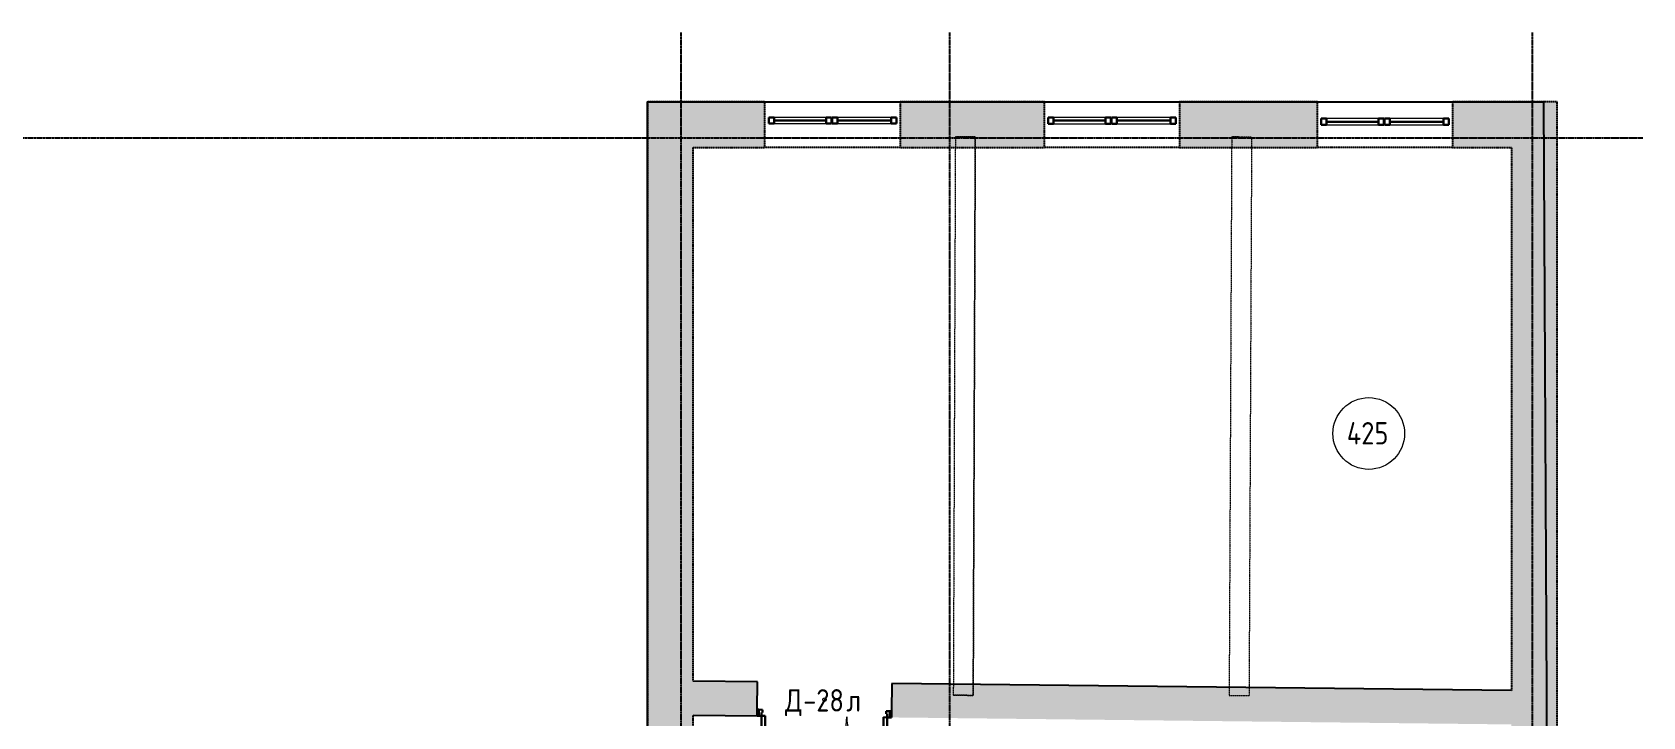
# Model space of a CAD drawing. Header units: millimetres. Extents: x -129048 to 476301, y -5853 to 215316.
# Drawn here: x 361922 to 379896, y 37044 to 44685 of the extents above; entities that cross this region are included whole.
import ezdxf

# ---------------------------------------------------------------- set-up
doc = ezdxf.new("R2010")
doc.units = ezdxf.units.MM
for name, pattern in [('ADSK_Линия сетки', [25, 20, -2.5, 0, -2.5]), ('ADSK_Сверху', [4.5, 3, -1.5]), ('ADSK_Снесено', [4.5, 3, -1.5])]:
    doc.linetypes.add(name, pattern=pattern)
for name, color, linetype, lineweight, true_color in [('_ Окна', 5, 'Continuous', 30, 0x0000ff), ('Стены внутренние', 5, 'Continuous', 18, 0x0000ff), ('Стены наружные', 1, 'ADSK_Снесено', 18, 0xff0000)]:
    doc.layers.add(name, color=color, linetype=linetype, lineweight=lineweight, true_color=true_color)
for name, color, linetype, lineweight in [('Двери', 251, 'Continuous', 18), ('Каркас', 7, 'Continuous', 18), ('Марки дверей', 7, 'Continuous', 20), ('Марки помещений', 7, 'Continuous', 20), ('Окна', 251, 'Continuous', 18)]:
    doc.layers.add(name, color=color, linetype=linetype, lineweight=lineweight)
doc.styles.add('GOST Common_2', font='GOST Common_0.ttf', dxfattribs={"width": 0.9, "height": 250})

# ---------------------------------------------------------------- blocks, each defined once
blk = doc.blocks.new('ADSK_БалкаЖБ_Прямоугольная - 221_3х374мм-860647-04 План 4-го этажа')
at = {"layer": 'Каркас', "color": 253, "linetype": 'ADSK_Сверху', "true_color": 0xaaaaaa}
for p, q in [((-3116, 111), (-3116, -111)), ((-3116, 111), (3116, 111)), ((3116, -111), (3116, 111)), ((-3116, -111), (3116, -111))]:
    blk.add_line(p, q, dxfattribs=at)
at = {"layer": 'Каркас', "color": 253, "linetype": 'ADSK_Сверху', "true_color": 0xb2b2b2}
for p, q in [((-3116, -111), (-3116, 111)), ((3116, 111), (-3116, 111)), ((3116, 111), (3116, -111)), ((-3116, -111), (3116, -111))]:
    blk.add_line(p, q, dxfattribs=at)
blk = doc.blocks.new('ADSK_БалкаЖБ_Прямоугольная - 221_3х374мм-V1-04 План 4-го этажа')
at = {"layer": 'Каркас', "color": 253, "linetype": 'ADSK_Сверху', "true_color": 0xaaaaaa}
for p, q in [((-3116, 111), (-3116, -111)), ((-3116, 111), (3116, 111)), ((3116, -111), (3116, 111)), ((-3116, -111), (3116, -111))]:
    blk.add_line(p, q, dxfattribs=at)
at = {"layer": 'Каркас', "color": 253, "linetype": 'ADSK_Сверху', "true_color": 0xb2b2b2}
blk.add_line((-3116, -111), (-3116, -22), dxfattribs=at)
blk = doc.blocks.new('Витраж-тент со смещением вовне - 60мм 34 сдвиг-2061685-04 План 4-го этажа')
at = {"layer": '_ Окна'}
for p, q in [((-349.5, 25), (-349.5, -45)), ((-349.5, 25), (-289.5, 25)), ((-349.5, -45), (-349.5, 25)), ((-289.5, 25), (-289.5, -45)), ((349.5, 25), (289.5, 25)), ((289.5, 25), (289.5, -45)), ((349.5, -45), (349.5, 25)), ((349.5, -45), (349.5, 25)), ((-289.5, -45), (-349.5, -45)), ((-289.5, -10), (289.5, -10)), ((289.5, -45), (349.5, -45))]:
    blk.add_line(p, q, dxfattribs=at)
at = {"layer": 'Окна'}
for p, q in [((289.5, 25), (-289.5, 25)), ((-289.5, -45), (289.5, -45))]:
    blk.add_line(p, q, dxfattribs=at)
blk = doc.blocks.new('Витраж-тент со смещением вовне - 60мм 34 сдвиг-2061687-04 План 4-го этажа')
at = {"layer": '_ Окна'}
for p, q in [((-359.5, 25), (-359.5, -45)), ((-359.5, 25), (-299.5, 25)), ((-359.5, -45), (-359.5, 25)), ((-299.5, 25), (-299.5, -45)), ((359.5, 25), (299.5, 25)), ((299.5, 25), (299.5, -45)), ((359.5, -45), (359.5, 25)), ((359.5, -45), (359.5, 25)), ((-299.5, -45), (-359.5, -45)), ((-299.5, -10), (299.5, -10)), ((299.5, -45), (359.5, -45))]:
    blk.add_line(p, q, dxfattribs=at)
at = {"layer": 'Окна'}
for p, q in [((299.5, 25), (-299.5, 25)), ((-299.5, -45), (299.5, -45))]:
    blk.add_line(p, q, dxfattribs=at)
blk = doc.blocks.new('AC_Дверь_Двупольная - Д-28л 1500х2200h-V207-04 План 4-го этажа')
at = {"layer": 'Двери', "lineweight": 30}
for p, q in [((700, 1140), (660, 1140)), ((660, 1140), (660, 190)), ((700, 190), (700, 1140)), ((-700, 640), (-660, 640)), ((-700, 190), (-700, 640)), ((-660, 640), (-660, 190)), ((-750, 190), (-730, 190)), ((-750, 120), (-750, 190)), ((-730, 190), (-700, 190)), ((-730, 120), (-730, 190)), ((-730, 190), (-730, 120)), ((-660, 190), (-700, 190)), ((-700, 190), (-700, 150)), ((660, 190), (700, 190)), ((730, 190), (700, 190)), ((700, 190), (700, 150)), ((730, 120), (730, 190)), ((750, 190), (730, 190)), ((730, 190), (730, 120)), ((750, 120), (750, 190)), ((-730, 120), (-750, 120)), ((-690, 120), (-730, 120)), ((-700, 150), (-690, 150)), ((-690, 150), (-690, 120)), ((700, 150), (690, 150)), ((690, 150), (690, 120)), ((690, 120), (730, 120)), ((730, 120), (750, 120))]:
    blk.add_line(p, q, dxfattribs=at)
at = {"layer": 'Двери'}
for centre, radius, start, end in [((700, 190), 950, 90, 180), ((-700, 190), 450, 360, 90)]:
    blk.add_arc(centre, radius, start, end, dxfattribs=at)
blk = doc.blocks.new('ADSK_Марка_Помещение_ОдноЗначение - Номер-247393-04 План 4-го этажа')
at = {"layer": 'Марки помещений'}
blk.add_circle((0, 0), 4, dxfattribs=at)
blk = doc.blocks.new('ADSK_Марка_Дверь - Типоразмер_ADSK_Марка-58376-04 План 4-го этажа')
at = {"layer": 'Марки дверей', "lineweight": 9}
blk.add_circle((0, 0), 0.2, dxfattribs=at)

msp = doc.modelspace()

# ---------------------------------------------------------------- hatches: boundary and pattern name
at = {"layer": 'Стены внутренние', "lineweight": 25, "true_color": 0x636466}
h = msp.add_hatch(color=251, dxfattribs=at)
h.paths.add_polyline_path([(378429.991, 36958.948), (378429.991, 37338.972), (371516.141, 37417.28), (371512.63, 37037.296), (378340.565, 36959.961)])
h.paths.add_polyline_path([(370011.934, 37054.293), (370016.237, 37434.269), (369297.747, 37442.406), (369297.747, 37062.382)])
at = {"layer": 'Стены наружные', "lineweight": 25, "true_color": 0x636466}
h = msp.add_hatch(color=251, dxfattribs=at)
h.paths.add_polyline_path([(378429.991, 43399.207), (378429.991, 43909.207), (377774.23, 43909.207), (377774.23, 43399.207)])
h.paths.add_polyline_path([(376264.23, 43399.207), (376264.23, 43909.207), (374727.809, 43909.207), (374727.809, 43399.207)])
h.paths.add_polyline_path([(373217.809, 43399.207), (373217.809, 43909.207), (371610.215, 43909.207), (371610.215, 43399.207), (372824.519, 43399.207)])
h.paths.add_polyline_path([(369129.834, 43399.207), (370100.215, 43399.207), (370100.215, 43909.207), (368787.747, 43909.207), (368787.747, 43399.207)])
h = msp.add_hatch(color=251, dxfattribs=at)
h.paths.add_polyline_path([(378939.991, 21011.322), (378939.991, 22140.29), (378429.991, 22140.29), (378429.991, 21013.676), (378623.365, 21012.783)])
h.paths.add_polyline_path([(378623.365, 23910.29), (378939.991, 23910.29), (378939.991, 26211.59), (378429.991, 26211.59), (378429.991, 23910.29), (378613.78, 23910.29)])
h.paths.add_polyline_path([(378939.991, 27981.59), (378939.991, 30458.293), (378429.991, 30458.293), (378429.991, 27981.59), (378623.365, 27981.59)])
h.paths.add_polyline_path([(378583.762, 32228.293), (378939.991, 32228.293), (378939.991, 34793.392), (378429.991, 34793.392), (378429.991, 32228.293)])
h.paths.add_polyline_path([(378939.991, 36563.392), (378939.991, 43909.207), (378429.991, 43909.207), (378429.991, 36563.392), (378597.536, 36563.392)])
h = msp.add_hatch(color=251, dxfattribs=at)
h.paths.add_polyline_path([(369094.387, 21084.059), (369297.747, 21084.059), (369297.747, 22130.282), (368787.747, 22130.282), (368787.747, 21084.059)])
h.paths.add_polyline_path([(368787.747, 23900.282), (369297.747, 23900.282), (369297.747, 26215.568), (368787.747, 26215.568), (368787.747, 24871.638)])
h.paths.add_polyline_path([(369141.152, 27985.568), (369297.747, 27985.568), (369297.747, 30236.259), (368787.747, 30236.259), (368787.747, 27985.568)])
h.paths.add_polyline_path([(369297.747, 32006.259), (369297.747, 34302.454), (368787.747, 34302.454), (368787.747, 32006.259), (369155.743, 32006.259)])
h.paths.add_polyline_path([(368787.747, 36072.454), (369297.747, 36072.454), (369297.747, 43399.207), (368787.747, 43399.207), (368787.747, 37022.132)])

# ---------------------------------------------------------------- linework, layer by layer
at = {"linetype": 'ADSK_Линия сетки', "lineweight": 25}
for p, q in [((369164.445, -2753.384), (369164.445, 44684.787)), ((372164.445, -2753.384), (372164.445, 44684.787)), ((378664.445, -2753.384), (378664.445, 44684.787)), ((311668.31, 43506.788), (379896.253, 43506.788))]:
    msp.add_line(p, q, dxfattribs=at)
at = {"color": 251, "lineweight": 25, "true_color": 0x636466}
msp.add_lwpolyline([(368787.747, 21084.059), (368787.747, 43909.207), (378787.152, 43909.207), (378968.484, 8682.302), (372687.935, 8682.302), (372687.935, 300.232), (364791.466, 300.232), (364791.466, 2256.788), (353990.508, 2336.478), (354090.93, 2335.737), (354090.93, -2582.567), (341727.178, -2582.567), (341727.178, 2336.478), (331027.532, 2336.478), (331027.532, 422.021), (323045.033, 456.788), (323045.033, 8679.252)], dxfattribs=at)
at = {"layer": 'Стены внутренние', "color": 251, "lineweight": 25, "true_color": 0x636466}
for p, q in [((370016.237, 37434.269), (369297.747, 37442.406)), ((370012.726, 37124.288), (370016.237, 37434.269)), ((371516.141, 37417.28), (371512.63, 37107.3)), ((378429.991, 37338.972), (371516.141, 37417.28)), ((369297.747, 37062.382), (370011.934, 37054.293))]:
    msp.add_line(p, q, dxfattribs=at)
at = {"layer": 'Стены наружные', "color": 251, "lineweight": 25, "true_color": 0x636466}
for p, q in [((370100.215, 43909.207), (368787.747, 43909.207)), ((368787.747, 43909.207), (368787.747, 36072.454)), ((370100.215, 43399.207), (370100.215, 43909.207)), ((370100.215, 43909.207), (371610.215, 43909.207)), ((373217.809, 43909.207), (371610.215, 43909.207)), ((371610.215, 43909.207), (371610.215, 43399.207)), ((373217.809, 43399.207), (373217.809, 43909.207)), ((373217.809, 43909.207), (374727.809, 43909.207)), ((376264.23, 43909.207), (374727.809, 43909.207)), ((374727.809, 43909.207), (374727.809, 43399.207)), ((376264.23, 43399.207), (376264.23, 43909.207)), ((376264.23, 43909.207), (377774.23, 43909.207)), ((378939.991, 43909.207), (377774.23, 43909.207)), ((377774.23, 43909.207), (377774.23, 43399.207)), ((378939.991, 36563.392), (378939.991, 43909.207)), ((369297.747, 43399.207), (370100.215, 43399.207)), ((369297.747, 37442.406), (369297.747, 43399.207)), ((371610.215, 43399.207), (370100.215, 43399.207)), ((371610.215, 43399.207), (373217.809, 43399.207)), ((374727.809, 43399.207), (373217.809, 43399.207)), ((374727.809, 43399.207), (376264.23, 43399.207)), ((377774.23, 43399.207), (376264.23, 43399.207)), ((377774.23, 43399.207), (378429.991, 43399.207)), ((378429.991, 43399.207), (378429.991, 37338.972)), ((369297.747, 36072.454), (369297.747, 37062.382))]:
    msp.add_line(p, q, dxfattribs=at)

# ---------------------------------------------------------------- block references
at = {"layer": '_ Окна', "color": 251, "lineweight": 25, "true_color": 0x636466}
for name, p in [('Витраж-тент со смещением вовне - 60мм 34 сдвиг-2061685-04 План 4-го этажа', (370491.715, 43709.675)), ('Витраж-тент со смещением вовне - 60мм 34 сдвиг-2061687-04 План 4-го этажа', (371208.715, 43709.675)), ('Витраж-тент со смещением вовне - 60мм 34 сдвиг-2061685-04 План 4-го этажа', (373609.309, 43708.949)), ('Витраж-тент со смещением вовне - 60мм 34 сдвиг-2061687-04 План 4-го этажа', (374326.309, 43708.949)), ('Витраж-тент со смещением вовне - 60мм 34 сдвиг-2061685-04 План 4-го этажа', (376655.73, 43695.738)), ('Витраж-тент со смещением вовне - 60мм 34 сдвиг-2061687-04 План 4-го этажа', (377372.73, 43695.738))]:
    msp.add_blockref(name, p, dxfattribs=at)
at = {"layer": 'Двери', "color": 251, "lineweight": 25, "true_color": 0x636466, "rotation": 179.3510806039891}
msp.add_blockref('AC_Дверь_Двупольная - Д-28л 1500х2200h-V207-04 План 4-го этажа', (370764.037, 37235.787), dxfattribs=at)
at = {"layer": 'Каркас', "color": 251, "linetype": 'ADSK_Сверху', "lineweight": 25, "true_color": 0x636466}
for name, p, rotation in [('ADSK_БалкаЖБ_Прямоугольная - 221_3х374мм-860647-04 План 4-го этажа', (372324.271, 40399.933), 269.7869638367797), ('ADSK_БалкаЖБ_Прямоугольная - 221_3х374мм-V1-04 План 4-го этажа', (375405.395, 40399.13), 269.7364939736582)]:
    msp.add_blockref(name, p, dxfattribs=dict(at, rotation=rotation))
at = {"layer": 'Марки дверей', "color": 251, "lineweight": 25, "true_color": 0x636466, "xscale": 99.99999999999993, "yscale": 99.99999999999993, "zscale": 99.99999999999993}
msp.add_blockref('ADSK_Марка_Дверь - Типоразмер_ADSK_Марка-58376-04 План 4-го этажа', (370764.037, 37235.787), dxfattribs=at)
at = {"layer": 'Марки помещений', "color": 251, "lineweight": 25, "true_color": 0x636466, "xscale": 99.99999999999993, "yscale": 99.99999999999993, "zscale": 99.99999999999993}
msp.add_blockref('ADSK_Марка_Помещение_ОдноЗначение - Номер-247393-04 План 4-го этажа', (376837.938, 40206.028), dxfattribs=at)

# ---------------------------------------------------------------- texts
at = {"layer": 'Марки дверей', "color": 251, "lineweight": 25, "true_color": 0x636466, "char_height": 250, "attachment_point": 1, "style": 'GOST Common_2'}
for s, insert, width in [('\\fGOST Common|b0|i0|c204|p34|;\\W.9;Д', (370324.208, 37352.8), 245.31637), ('-28', (370526.614, 37352.8), 584.43019), ('\\fGOST Common|b0|i0|c204|p34|;\\W.9;л', (371008.817, 37352.8), 194.81006)]:
    msp.add_mtext(s, dxfattribs=dict(at, insert=insert, width=width))
at = {"layer": 'Марки помещений', "color": 251, "lineweight": 25, "true_color": 0x636466, "insert": (376593.131, 40333.753), "char_height": 250, "width": 606.07575, "attachment_point": 1, "style": 'GOST Common_2'}
msp.add_mtext('425', dxfattribs=at)

doc.saveas('drawing.dxf')
